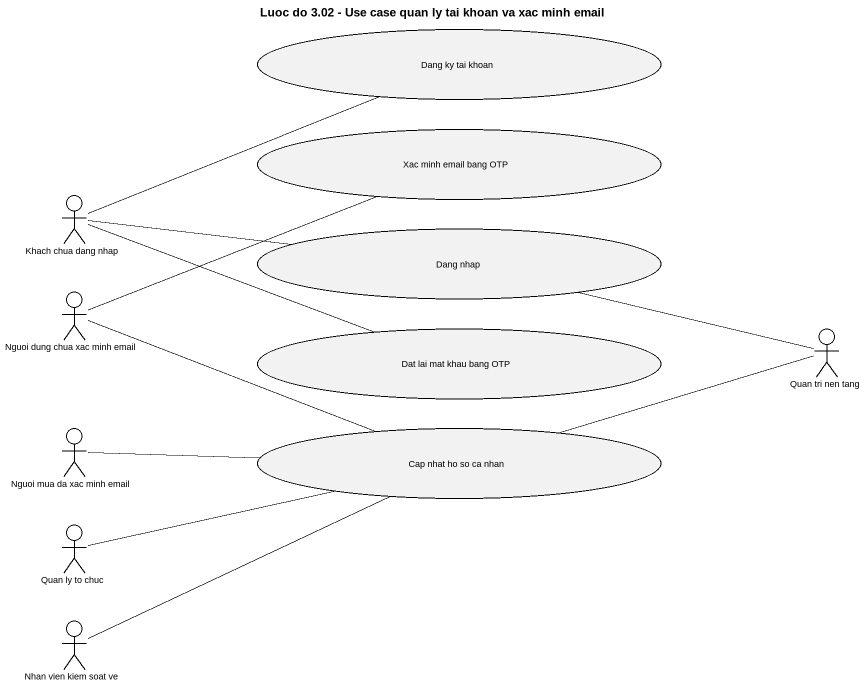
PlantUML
@startuml
title Luoc do 3.02 - Use case quan ly tai khoan va xac minh email
usecase "Dang ky tai khoan" as Dang_ky_tai_khoan
usecase "Xac minh email bang OTP" as Xac_minh_email_bang_OTP
actor "Khach chua dang nhap" as Khach_chua_dang_nhap
usecase "Dang nhap" as Dang_nhap
actor "Nguoi dung chua xac minh email" as Nguoi_dung_chua_xac_minh
usecase "Dat lai mat khau bang OTP" as Dat_lai_mat_khau_bang_OTP
actor "Quan tri nen tang" as Quan_tri_nen_tang
actor "Nguoi mua da xac minh email" as Nguoi_mua_da_xac_minh_email
usecase "Cap nhat ho so ca nhan" as Cap_nhat_ho_so_ca_nhan
actor "Quan ly to chuc" as Quan_ly_to_chuc
actor "Nhan vien kiem soat ve" as Nhan_vien_kiem_soat_ve
Khach_chua_dang_nhap -right- Dang_ky_tai_khoan
Khach_chua_dang_nhap -right- Dang_nhap
Khach_chua_dang_nhap -right- Dat_lai_mat_khau_bang_OTP
Nguoi_dung_chua_xac_minh -right- Xac_minh_email_bang_OTP
Nguoi_dung_chua_xac_minh -right- Cap_nhat_ho_so_ca_nhan
Quan_tri_nen_tang -left- Dang_nhap
Quan_tri_nen_tang -left- Cap_nhat_ho_so_ca_nhan
Nguoi_mua_da_xac_minh_email -right- Cap_nhat_ho_so_ca_nhan
Quan_ly_to_chuc -right- Cap_nhat_ho_so_ca_nhan
Nhan_vien_kiem_soat_ve -right- Cap_nhat_ho_so_ca_nhan
@enduml
